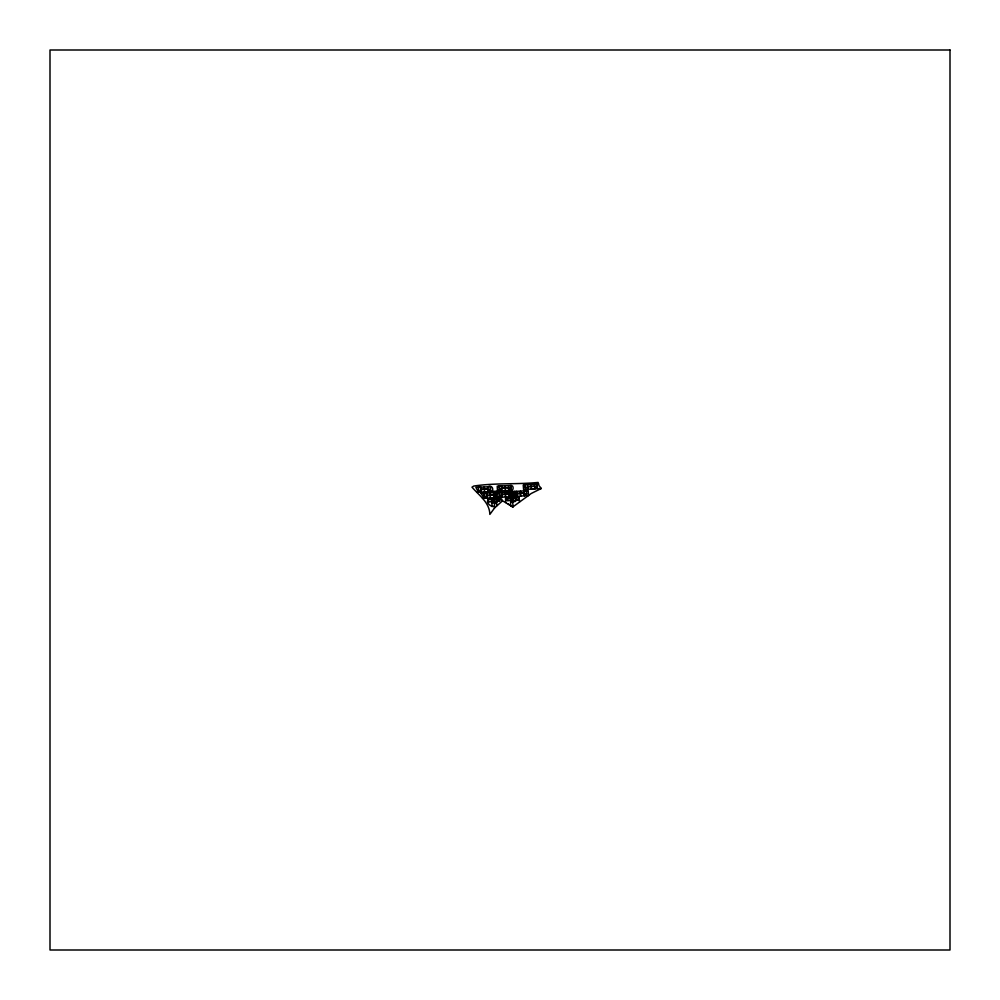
<?xml version="1.0" encoding="UTF-8"?>
<svg xmlns="http://www.w3.org/2000/svg" width="1000" height="1000" viewBox="0 0 1000 1000"><rect width="100%" height="100%" fill="white"/><g stroke="black" fill="none" stroke-linecap="round" stroke-linejoin="round"><path stroke-width="1.5" d="M496.65 505.887L496.675 501.163L498.963 501.025M513.237 506.637L512.487 501.562L513.162 501.525M496.037 493.325L494.812 492.612M512.762 506.987L531.25 493.475L541.312 488.488L539.062 485.725L538.088 482.438C516.575 484.588 495.112 482.775 473.725 486.062L471.987 487.163C479.025 495.438 489.575 502.413 489.862 514.4L494.575 507.987L502.55 500.763L512.762 506.987L508.225 503.913M523.7 484.913L524.625 484.675M509.15 491.763L528.225 490.637L528.525 495.588L482.5 498.375M508.113 491.838L511.238 491.863M501.362 489.5L501.525 488.325L505.65 488.025M484.137 495.387C483.663 499.05 489.188 495.962 486.388 493.162L481.112 493.438L484.062 498.275L485.25 498.212M498.8 486.138L499.237 489.625L501.6 489.487L501.637 485.988M484.325 493.288L485.7 493.2M485.925 493.188L486.55 495.788M489.775 492.95L490.15 495.213M501.35 492.238L501.763 494.9M506.662 491.925L508.913 491.775L509.162 496.763M514.462 492.05L515.037 491.425M516.638 491.325L517.075 494.675M526.188 490.75L526.462 491.675M494.325 496.3L493.638 492.688L493.787 494.988L486.538 495.538L487.2 495.387M489.925 495.225L493.775 495.112L493.938 497.688M505.35 494.275L505.213 492.013L505.588 494.263M485.462 496.825L484.775 496.875L486.587 496.763L486.675 498.125M497.388 492.463L499.25 492.35L499.75 495.95M509.288 495.375L511.438 495.275L511.388 494.25M515.375 495.025L514.575 491.45M516.625 494.95L514.637 494.812M525.025 494.438L525.812 494.4M526.538 492.9L526.625 494.338L524.263 494.487M487.362 498.075L485.487 498.188M489.375 499.325L490.1 499.288M491.312 499.212L492.025 499.162M496.1 498.913L496.55 502.537L495.425 502.6M497.062 498.862L497.788 498.812M498.512 498.775L499.237 498.725M507.438 500.513L507.275 498.237L508 498.2M508.725 498.15L519.075 497.525L519.212 499.787L518.488 499.837M513.237 501.538L513.175 497.887L514.438 497.8M514.688 497.788L516.413 497.688M517.137 497.638L517.863 497.6M496.312 502.55L492.013 502.812L491.938 501.45L488.3 501.675L488.162 499.4L499.963 498.688L499.875 500.962M499.188 501.012L496.475 501.175M507.863 500.487L508.55 500.438M508.775 500.425L509.45 500.387M510.588 500.312L510.688 505.588M515.337 501.388L511.125 501.65L510.9 498.025L511.037 500.288L506.75 500.55L506.625 498.45L505.5 498.525L505.737 502.537M515 501.425L515.825 500M516.062 499.988L516.788 499.938L515.575 500.025L515.438 497.738L515.662 501.375M517.513 499.888L518.237 499.85M492.25 502.8L491.8 499.188L491.938 501.45M494.288 502.675L494.062 499.038L494.288 502.675L495.1 502.625M514.4 501.45L513.4 501.512L513.175 497.887M494.375 502.663C496.25 511.262 484.475 503.088 488.2 499.862M480.7 487L475.85 487.3L478.413 492.225M478.55 490.85L478.35 487.362L490.325 486.65L490.538 490.138L489.2 490.225M511.012 485.5L497.212 486.138L497.5 491.087M525.025 485.525L524.975 484.588L538.475 483.75M527.562 484.438L534.587 484.025L534.8 487.512L536.925 487.388M501.538 488.275L508.762 487.425M534.725 486.287L527.45 486.488L527.5 487.238M478.562 490.863L480.913 490.712M490.538 490.138L488.162 490.05M499.237 489.625L501.587 489.25M508.8 488.125L508.862 489.05L511.213 488.913L511.012 485.425M525.15 487.612L527.575 487.9L527.325 484.45M537.312 483.825L537.163 487.375L534.788 487.275M476.8 492.325L509.175 490.4M523.225 485.037L523.575 489.538L534.1 488.913M531.838 489.05L541.312 488.488M481.112 493.438L495.938 492.575L496.15 496.188L493.85 496.325M511.25 492.125L499.3 492.362L499.913 495.95M484.025 493.413L484.125 495.163M508.975 494.05L501.712 494.263M486.975 495.513L489.412 495.375M505.15 494.425L507.713 494.263M507.962 494.25L508.963 493.8M518.75 493.6L521.925 493.413M499.513 495.962L501.85 496.388M507.275 498.237L509.212 498.125M491.712 501.463L488.3 501.675L488.162 499.4M515.575 500.012L519.212 499.787M478.35 487.362L480.712 487.225L481 492.075M505.275 490.625L505.25 485.763M484.113 487.025L484.637 491.863M480.938 489.487L488.088 488.837L488.15 489.8M481.438 489.462L482.413 489.4M482.663 489.387L485.688 489.2M486.3 489.175L487.038 489.125M507.1 487.938L508.062 487.875M527.913 486.688L527.75 489.288M528.3 486.675L529 486.625M529.7 486.587L530.4 486.55M531.925 486.45L532.625 486.413M533.325 486.375L534.487 486.3M479.625 490.8L480.588 490.737M488.275 490.288L488.65 490.25M484.875 491.838L485.6 491.8M487.775 491.675L489.188 491.587M490.112 491.538L491.275 491.463M492.2 491.413C495.188 485.312 484.725 483.587 488.263 491.637M509.4 490.387C513.85 492.375 514.087 485.637 511.488 485.538M496.213 492.537L497.85 492.438M505.238 492L506.388 491.925M526.675 490.725L527.2 490.688M501.75 494.625L507.188 494.3M506.737 494.325L508.225 494.237M517.025 493.7L519.825 493.537M522.375 493.387L524.263 493.15L516.987 493.363M525.087 494.45L524.362 494.487L524.125 490.875M500.213 486.062L499.038 486.138L499.087 487.062M511.725 501.625L511.037 500.288M526.538 494.363L526.413 490.737M484.55 496.887L484.1 493.3M519.075 497.575L519.55 501.962M501.763 501.375L501.6 498.862L500 499.212M505.375 494.4L505.538 496.987M501.65 499.55L501.737 500.925M497.625 492.45L497.938 497.438M488.212 500.087L488.25 500.763M537.025 485.037L536.95 483.875M534.775 487.05L534.7 485.838M525.037 485.75L525.075 486.45M525.1 486.688L525.138 487.388M520.638 493.363L520.5 491.1L520.712 496.062M512.837 491.788L513.025 494.862M513.062 495.575L513.112 496.287L512.825 491.55M511.037 485.775L511.112 487.163M511.15 487.75L511.213 488.913M511.125 491.65L511.35 495.25M508.675 486.025L508.938 490.412M501.413 486.225L501.6 489.487M501.587 492.225L501.875 496.662M496.337 498.9L496.55 502.537M490.412 488.05L490.45 488.75M480.737 487.688L480.8 488.85M478.45 488.988L478.488 489.688M536.987 484.575L537.163 487.375M534.925 487.5L535.013 488.862M530.962 484.237L531.375 489.075M524.975 484.588L525.175 488.088M524.138 491.112L524.35 495.85M516.9 491.8L517.025 493.95M517.025 495.2L517.087 496.287M514.675 492.962L514.712 493.612M514.487 492.287L514.65 495.062M511.3 492.938L511.312 494.775M508.875 492.287L508.925 493.05M501.788 495.175L501.825 495.838M496.062 493.587L496.213 496.175M491.962 501.9L491.962 506.525M490.15 495.325L490.312 497.9M505.112 487.15L505.163 488.05M494.425 506.375L494.425 508.162M950 50L50 50L50 950L950 950L950 50"/></g></svg>
